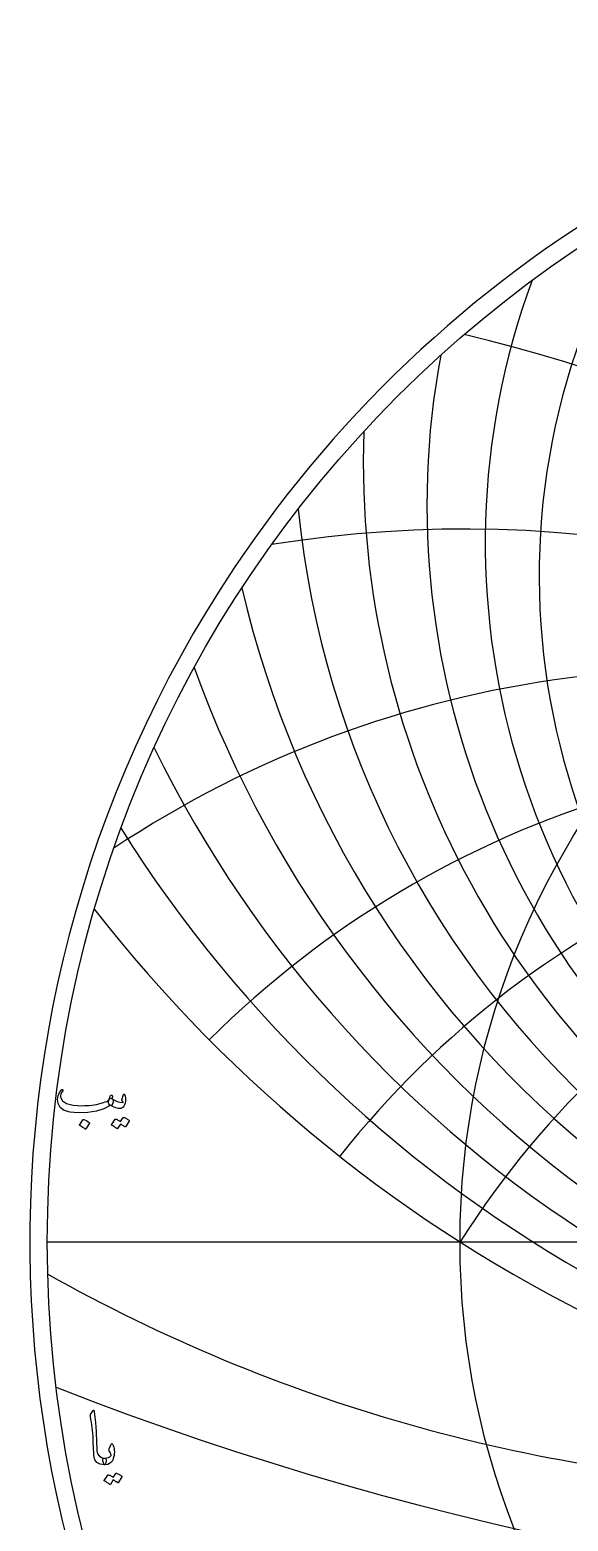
# Model space of a CAD drawing. Header units: millimetres. Extents: x -75 to 75, y -75 to 77.
# Drawn here: x -75.3 to -41.9, y -17.3 to 75.3 of the extents above; entities that cross this region are included whole.
import ezdxf

# ---------------------------------------------------------------- set-up
doc = ezdxf.new("R2010")
doc.units = ezdxf.units.MM
for name, color, linetype in [('CUT_OUTER', 1, 'Continuous'), ('ENGRAVE', 7, 'Continuous'), ('ENGRAVE_FINE', 8, 'Continuous'), ('TEXT', 5, 'Continuous')]:
    doc.layers.add(name, color=color, linetype=linetype)

msp = doc.modelspace()

# ---------------------------------------------------------------- linework, layer by layer
at = {"layer": 'CUT_OUTER'}
for centre, radius, start, end in [((-0.0002, -0.0002), 75.3374, 146.249794, 87.803295), ((-0.0008, 0.0009), 75.3363, 92.195935, 146.250222)]:
    msp.add_arc(centre, radius, start, end, dxfattribs=at)
at = {"layer": 'ENGRAVE'}
msp.add_lwpolyline([(-74.25, 0), (74.25, 0)], dxfattribs=at)
for radius in [74.25, 48.6033]:
    msp.add_circle((0, 0), radius, dxfattribs=at)
for centre, radius, start, end in [((0, 51.4893), 58.97, 185.817729, 354.182271), ((0, -30.9637), 57.6284, 32.5, 147.5), ((0, -30.9637), 57.6284, 32.5, 147.5), ((0, 76.2918), 90.4584, 217.96025, 322.03975), ((-23.5989, 88.0721), 103.3242, 240.662383, 267.574627)]:
    msp.add_arc(centre, radius, start, end, dxfattribs=at)
at = {"layer": 'ENGRAVE_FINE'}
for centre, radius, start, end in [((0, 41.3517), 43.6863, 148.373315, 31.626685), ((0, 43.4216), 47.0335, 159.723807, 20.276193), ((-68.6788, -30.9637), 89.6538, 12.111448, 76.891442), ((-68.6788, -30.9637), 89.6538, 12.111448, 76.891442), ((0, 45.7665), 50.6606, 169.412711, 10.587289), ((0, 48.4353), 54.6184, 178.007933, 1.992067), ((-48.3559, -30.9637), 75.2285, 15.480002, 99.143994), ((-48.3559, -30.9637), 75.2285, 15.480002, 99.143994), ((0, 55.0066), 63.7956, 193.031455, 346.968545), ((-33.2717, -30.9637), 66.5435, 19.104727, 123.611365), ((-33.2717, -30.9637), 66.5435, 19.104727, 123.611365), ((0, 59.0883), 69.1978, 199.775071, 340.224929), ((0, 63.8669), 75.3115, 206.137147, 333.862853), ((-20.975, -30.9637), 61.3268, 23.070369, 134.799281), ((-20.975, -30.9637), 61.3268, 23.070369, 134.799281), ((-10.1614, -30.9637), 58.5174, 27.486679, 141.689177), ((-10.1614, -30.9637), 58.5174, 27.486679, 141.689177), ((0, 69.5202), 82.3164, 212.182549, 327.817451), ((0, 179.565), 202.4878, 248.656162, 291.343838)]:
    msp.add_arc(centre, radius, start, end, dxfattribs=at)
at = {"layer": 'TEXT'}
for points in [[(-70.237, 8.8935), (-70.2325, 8.8912), (-70.2282, 8.8889), (-70.2243, 8.8865), (-70.2206, 8.8842), (-70.217, 8.8815), (-70.213, 8.8783), (-70.2088, 8.8745), (-70.2042, 8.8701), (-70.1665, 8.8256), (-70.1515, 8.7624), (-70.1594, 8.6804), (-70.1902, 8.5797), (-70.2186, 8.5185), (-70.2476, 8.4802), (-70.2771, 8.4647), (-70.3073, 8.472), (-70.3225, 8.4793), (-70.3354, 8.4825), (-70.3459, 8.4817), (-70.3541, 8.4767), (-70.7382, 8.2665), (-71.1972, 8.1184), (-71.7312, 8.0323), (-72.3401, 8.0083), (-72.8325, 8.0504), (-73.2043, 8.1629), (-73.4554, 8.3455), (-73.586, 8.5985), (-73.6062, 8.7179), (-73.6106, 8.8373), (-73.5992, 8.9568), (-73.5719, 9.0762), (-73.5348, 9.1819), (-73.4888, 9.2788), (-73.4341, 9.3669), (-73.3705, 9.4462), (-73.3585, 9.4562), (-73.3459, 9.4626), (-73.3328, 9.4656), (-73.319, 9.465), (-73.3061, 9.4594), (-73.2956, 9.4521), (-73.2874, 9.443), (-73.2815, 9.4322), (-73.2789, 9.4216), (-73.2804, 9.4088), (-73.2859, 9.3935), (-73.2956, 9.376), (-73.3635, 9.2764), (-73.408, 9.1793), (-73.4291, 9.0844), (-73.4267, 8.9919), (-73.3155, 8.7601), (-73.0567, 8.5938), (-72.6504, 8.4931), (-72.0965, 8.4579), (-71.9444, 8.4603), (-71.7926, 8.4673), (-71.6412, 8.479), (-71.49, 8.4954), (-71.3399, 8.5165), (-71.1919, 8.5423), (-71.046, 8.5727), (-70.9021, 8.6078), (-70.7625, 8.6476), (-70.648, 8.6875), (-70.5587, 8.7273), (-70.4946, 8.7671), (-70.4699, 8.7882), (-70.4472, 8.8139), (-70.4266, 8.8444), (-70.408, 8.8795), (-70.3906, 8.9187), (-70.3734, 8.9615), (-70.3566, 9.0077), (-70.3401, 9.0575), (-70.3336, 9.0727), (-70.3237, 9.0856), (-70.3102, 9.0961), (-70.2932, 9.1043), (-70.2751, 9.1087), (-70.2581, 9.1078), (-70.2423, 9.1017), (-70.2277, 9.0903), (-70.2159, 9.0745), (-70.2089, 9.0551), (-70.2066, 9.0323), (-70.2089, 9.006)], [(-70.3775, 8.5188), (-70.4285, 8.5671), (-70.4548, 8.6277), (-70.4566, 8.7006), (-70.4337, 8.7858), (-70.3843, 8.8622), (-70.3389, 8.9088), (-70.2976, 8.9254), (-70.2604, 8.9123), (-70.0848, 8.7961), (-69.9091, 8.7144), (-69.7335, 8.6673), (-69.5579, 8.6547), (-69.5517, 8.6558), (-69.5473, 8.6593), (-69.5447, 8.6652), (-69.5438, 8.6734), (-69.5482, 8.6889), (-69.5614, 8.712), (-69.5833, 8.7428), (-69.6141, 8.7811), (-69.6199, 8.7928), (-69.6234, 8.8045), (-69.6246, 8.8163), (-69.6234, 8.828), (-69.511, 9.1512), (-69.5057, 9.1634), (-69.4993, 9.1722), (-69.4917, 9.1775), (-69.4829, 9.1793), (-69.4741, 9.1778), (-69.4665, 9.1734), (-69.4601, 9.1661), (-69.4548, 9.1558), (-69.4197, 9.0507), (-69.3986, 8.9462), (-69.3916, 8.8423), (-69.3986, 8.739), (-69.4214, 8.6105), (-69.4525, 8.506), (-69.4917, 8.4254), (-69.5391, 8.3689), (-69.5751, 8.3379), (-69.6082, 8.3151), (-69.6384, 8.3004), (-69.6656, 8.294), (-69.8225, 8.2905), (-69.9935, 8.3268), (-70.1785, 8.4029), (-70.3775, 8.5188)], [(-72.0122, 7.5914), (-72.0064, 7.5973), (-71.9982, 7.6008), (-71.9876, 7.602), (-71.9747, 7.6008), (-71.8837, 7.5639), (-71.7979, 7.5188), (-71.7174, 7.4655), (-71.6422, 7.4041), (-71.6349, 7.3947), (-71.6316, 7.3853), (-71.6325, 7.376), (-71.6375, 7.3666), (-71.8576, 7.0106), (-71.8658, 7.0021), (-71.8764, 7.0001), (-71.8893, 7.0045), (-71.9045, 7.0153), (-71.9176, 7.0247), (-71.9384, 7.0387), (-71.9668, 7.0575), (-72.0028, 7.0809), (-72.047, 7.109), (-72.1, 7.1418), (-72.1618, 7.1792), (-72.2323, 7.2214), (-72.2417, 7.2284), (-72.2464, 7.2355), (-72.2464, 7.2425), (-72.2417, 7.2495)], [(-69.5438, 7.7226), (-69.538, 7.7284), (-69.5298, 7.7319), (-69.5192, 7.7331), (-69.5063, 7.7319), (-69.4602, 7.7147), (-69.4156, 7.6956), (-69.3724, 7.6749), (-69.3307, 7.6523), (-69.2901, 7.6277), (-69.2505, 7.6008), (-69.2117, 7.5715), (-69.1738, 7.5399), (-69.1665, 7.5302), (-69.1632, 7.52), (-69.1641, 7.5092), (-69.1691, 7.4977), (-69.3939, 7.1418), (-69.4001, 7.1371), (-69.4091, 7.1371), (-69.4211, 7.1418), (-69.4361, 7.1511), (-69.4463, 7.1598), (-69.463, 7.1716), (-69.4861, 7.1867), (-69.5157, 7.205), (-69.552, 7.2268), (-69.5953, 7.2524), (-69.6457, 7.2818), (-69.7031, 7.3151), (-69.881, 7.0387), (-69.8892, 7.0302), (-69.8998, 7.0282), (-69.9127, 7.0326), (-69.9279, 7.0434), (-69.9411, 7.0528), (-69.9618, 7.0668), (-69.9902, 7.0856), (-70.0262, 7.109), (-70.0704, 7.1371), (-70.1234, 7.1699), (-70.1852, 7.2073), (-70.2558, 7.2495), (-70.2631, 7.2565), (-70.2663, 7.2636), (-70.2654, 7.2706), (-70.2604, 7.2776), (-70.0309, 7.6195), (-70.0251, 7.6254), (-70.0169, 7.6289), (-70.0063, 7.6301), (-69.9935, 7.6289), (-69.9542, 7.6162), (-69.9162, 7.6014), (-69.8793, 7.5845), (-69.8436, 7.5657), (-69.809, 7.545), (-69.7757, 7.5229), (-69.7435, 7.4994), (-69.7124, 7.4743)], [(-71.4065, -10.477), (-71.3975, -10.463), (-71.389, -10.4536), (-71.3811, -10.4489), (-71.3737, -10.4489), (-71.3626, -10.4551), (-71.3527, -10.4735), (-71.3439, -10.5043), (-71.3363, -10.5473), (-71.2976, -10.8971), (-71.266, -11.2206), (-71.2414, -11.5177), (-71.2239, -11.7885), (-71.2126, -12.0201), (-71.2022, -12.2276), (-71.1927, -12.4112), (-71.184, -12.5707), (-71.1766, -12.7063), (-71.1706, -12.8178), (-71.166, -12.9053), (-71.163, -12.9689), (-71.1214, -13.1591), (-71.0295, -13.2991), (-70.8872, -13.3886), (-70.6946, -13.4279), (-70.641, -13.4419), (-70.6068, -13.4747), (-70.5918, -13.5262), (-70.5962, -13.5965), (-70.6182, -13.7072), (-70.6419, -13.7862), (-70.6674, -13.8336), (-70.6946, -13.8494), (-70.9657, -13.8137), (-71.1653, -13.7066), (-71.2935, -13.528), (-71.3503, -13.278), (-71.3592, -13.1584), (-71.3673, -13.0385), (-71.3745, -12.9184), (-71.3808, -12.7979), (-71.3865, -12.6771), (-71.3919, -12.5561), (-71.397, -12.4347), (-71.4018, -12.3131), (-71.4106, -12.0811), (-71.4229, -11.8722), (-71.4387, -11.6865), (-71.458, -11.5239), (-71.4809, -11.3677), (-71.5072, -11.2013), (-71.5371, -11.0246), (-71.5705, -10.8377), (-71.5749, -10.804), (-71.574, -10.7733), (-71.5678, -10.7455), (-71.5564, -10.7206)], [(-70.4135, -12.8611), (-70.2824, -12.5707), (-70.2631, -12.5388), (-70.2426, -12.5274), (-70.2209, -12.5365), (-70.1981, -12.566), (-70.1559, -12.6546), (-70.1231, -12.747), (-70.0997, -12.8431), (-70.0857, -12.9431), (-70.0813, -13.0475), (-70.0868, -13.1568), (-70.1024, -13.2711), (-70.1278, -13.3904), (-70.2054, -13.5912), (-70.3257, -13.7347), (-70.4888, -13.8207), (-70.6946, -13.8494), (-70.7183, -13.8345), (-70.7426, -13.7897), (-70.7675, -13.7151), (-70.7929, -13.6105), (-70.8003, -13.5546), (-70.7988, -13.5087), (-70.7885, -13.4727), (-70.7695, -13.4466), (-70.7543, -13.4367), (-70.7367, -13.4302), (-70.7168, -13.4273), (-70.6946, -13.4279), (-70.5649, -13.4238), (-70.4522, -13.3974), (-70.3565, -13.3488), (-70.2777, -13.278), (-70.2742, -13.2724), (-70.273, -13.2651), (-70.2742, -13.256), (-70.2777, -13.2452), (-70.2962, -13.179), (-70.3234, -13.1117), (-70.3594, -13.0432), (-70.4042, -12.9735), (-70.4188, -12.9472), (-70.4253, -12.9197), (-70.4235, -12.891), (-70.4135, -12.8611)], [(-69.9967, -14.3787), (-69.9908, -14.3728), (-69.9826, -14.3693), (-69.9721, -14.3682), (-69.9592, -14.3693), (-69.9131, -14.3866), (-69.8685, -14.4056), (-69.8253, -14.4264), (-69.7836, -14.449), (-69.743, -14.4736), (-69.7034, -14.5005), (-69.6646, -14.5298), (-69.6267, -14.5614), (-69.6193, -14.571), (-69.6161, -14.5813), (-69.617, -14.5921), (-69.622, -14.6035), (-69.8468, -14.9595), (-69.8529, -14.9642), (-69.862, -14.9642), (-69.874, -14.9595), (-69.889, -14.9501), (-69.8992, -14.9415), (-69.9159, -14.9296), (-69.939, -14.9146), (-69.9686, -14.8963), (-70.0049, -14.8745), (-70.0482, -14.8488), (-70.0986, -14.8194), (-70.1559, -14.7862), (-70.3339, -15.0625), (-70.3421, -15.071), (-70.3527, -15.0731), (-70.3655, -15.0687), (-70.3808, -15.0579), (-70.3939, -15.0485), (-70.4147, -15.0344), (-70.4431, -15.0157), (-70.4791, -14.9923), (-70.5233, -14.9642), (-70.5763, -14.9314), (-70.6381, -14.8939), (-70.7086, -14.8518), (-70.7159, -14.8447), (-70.7192, -14.8377), (-70.7183, -14.8307), (-70.7133, -14.8237), (-70.4838, -14.4817), (-70.4779, -14.4759), (-70.4698, -14.4724), (-70.4592, -14.4712), (-70.4463, -14.4724), (-70.4071, -14.4851), (-70.369, -14.4999), (-70.3322, -14.5167), (-70.2964, -14.5356), (-70.2619, -14.5563), (-70.2285, -14.5784), (-70.1963, -14.6019), (-70.1653, -14.6269)]]:
    msp.add_lwpolyline(points, close=True, dxfattribs=at)

doc.saveas('drawing.dxf')
